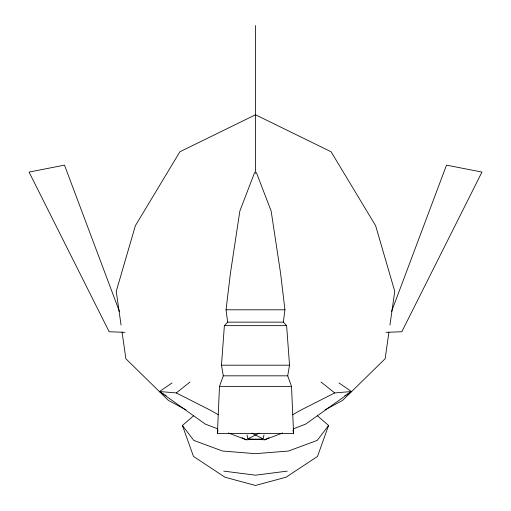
<?xml version="1.0" encoding="UTF-8"?>
<svg xmlns="http://www.w3.org/2000/svg" width="511" height="511" viewBox="0 0 511 511"><rect width="100%" height="100%" fill="white"/><g stroke="black" fill="none" stroke-linecap="round" stroke-linejoin="round"><path stroke-width="0.77" d="M217.405 433.539L219.494 386.367L223.301 375.828L221.467 365.199L224.38 325.641L227.657 322.147L283.343 322.147L286.62 325.641L289.533 365.199L287.699 375.828L291.506 386.367L293.595 433.539L217.405 433.539L217.999 430.46M227.657 322.147L226.054 309.794L230.442 273.11L239.857 211.03L254.644 172.501M283.343 322.147L284.946 309.794L280.558 273.11L271.143 211.03L256.356 172.501M388.935 332.099L385.128 358.754L342.581 400.42L325.022 409.822M389.944 325.047L394.754 291.334L375.617 225.683L331.096 151.767L255.5 114.771L179.904 151.767L135.383 225.683L116.246 291.334L121.056 325.047M228.379 432.958L246.238 439.805L263.101 438.84L263.989 434.957M317.21 415.622L328.592 425.471L317.491 456.444L286.026 477.229L255.5 485.45L224.974 477.229L193.509 456.444L182.408 425.471L193.79 415.622M391.56 311.512L446.505 165.142L481.956 172.073L401.825 331.748L386.073 332.335M328.592 425.471L317.254 440.38L288.491 451.034L255.5 453.666L222.509 451.034L193.746 440.38L182.408 425.471M172.009 382.95L159.56 391.515L176.308 392.946L190.003 382.036M344.868 395.655L346.183 394.831M347.499 394L351.44 391.515L338.991 382.95M292.65 414.753L300.947 410.058L334.692 392.946L351.44 391.515L305.687 424.104L293.039 428.959M247.011 434.957L247.899 438.84L264.762 439.805L268.978 437.665M247.899 438.84L259.256 433.143M264.762 439.805L282.621 432.958M287.259 471.116L255.5 475.185L223.741 471.116M226.054 309.794L284.946 309.794M224.38 325.641L286.62 325.641M221.467 365.199L289.533 365.199M223.301 375.828L287.699 375.828M219.494 386.367L291.506 386.367M124.927 332.335L109.175 331.748L29.044 172.073L64.495 165.142L119.44 311.512M217.961 428.959L205.313 424.104L159.56 391.515L163.501 394M251.744 433.143L263.101 438.84M176.308 392.946L210.053 410.058L218.35 414.753M242.022 437.665L246.238 439.805M185.978 409.822L168.419 400.42L125.872 358.754L122.065 332.099M164.817 394.831L166.132 395.655M320.997 382.036L334.692 392.946M292.995 430.46L293.595 433.539M255.5 25.55L255.5 173.401"/></g></svg>
